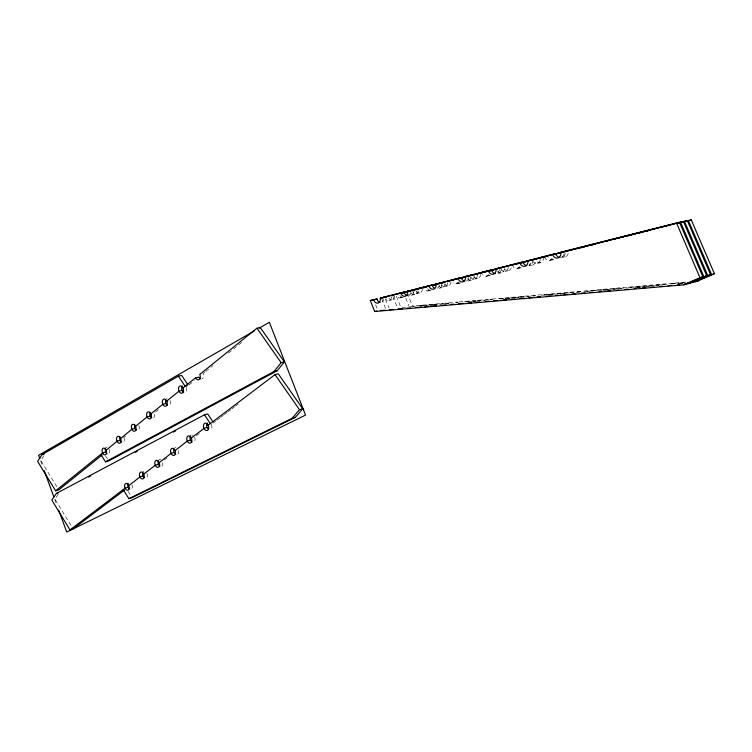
<?xml version="1.0" encoding="UTF-8"?>
<svg xmlns="http://www.w3.org/2000/svg" width="752" height="752" viewBox="0 0 752 752"><rect width="100%" height="100%" fill="white"/><g stroke="black" fill="none" stroke-linecap="round" stroke-linejoin="round"><path stroke-width="0.56" stroke-dasharray="3.76 2.82" d="M44.039 455.618L40.749 460.459L57.575 487.935M58.252 494.355L54.905 499.065L71.29 525.939M123.807 437.485L125.556 436.085M158.409 409.605L154.245 413.243A3.6 2.322 75.5 0 1 153.051 418.074M188.949 384.986L194.364 380.625M204.835 372.184L203.021 373.65L203.322 374.402A3.76 2.529 76.4 0 1 202.034 378.905M205.738 371.45L213.004 365.594M228.448 353.149L242.078 342.169M164.143 460.092L168.758 456.605M196.338 435.746L199.976 433.002M213.22 422.981L216.012 420.876M216.933 420.171L219.725 418.065M220.656 417.36L223.438 415.254M224.369 414.549L227.16 412.444M228.091 411.739L230.873 409.633M231.804 408.928L234.596 406.823M235.517 406.118L238.309 404.012M410.31 306.506L414.794 305.82M427.681 290.977L430.915 290.291M416.317 293.656L419.578 292.96M411.156 295.273L414.39 294.587A4.399 3.459 78.9 0 0 417.116 290.827M399.998 297.905L403.26 297.219M388.859 300.537L392.149 299.832M474.352 279.114L477.576 278.437M468.026 281.041L471.213 280.364M456.398 283.786L459.613 283.1M444.789 286.521L448.042 285.835M439.065 288.289L442.279 287.612M532.444 265.042L529.314 265.7A4.756 4.023 80.5 0 0 532.548 261.564M517.179 268.567L520.337 267.9M505.062 271.425L508.258 270.748M498.087 273.512L501.246 272.854M486.206 276.322L489.402 275.646M562.214 257.466L565.307 256.827M549.797 260.399L552.927 259.75M537.407 263.322L540.575 262.664A4.832 4.108 80.7 0 0 543.47 258.049M415.959 305.726L457.977 302.041M459.152 301.937L685.589 282.075M412.745 306.44L415.076 306.233M419.757 305.829L444.291 303.686M445.466 303.582L448.972 303.272M455.985 302.661L458.316 302.454M464.163 301.947L492.203 299.493M499.215 298.882L506.228 298.262M507.393 298.168L535.443 295.715M541.29 295.198L549.468 294.483M550.633 294.38L583.355 291.522M584.52 291.419L592.698 290.704M593.873 290.601L626.595 287.743M627.76 287.64L635.938 286.926M637.104 286.822L669.825 283.965M671 283.861L679.178 283.147M680.344 283.043L685.016 282.639M405.638 307.211L400.957 307.615L396.163 295.686M419.672 305.979L422.013 305.773M423.179 305.679L432.541 304.861M433.707 304.757L441.894 304.043M446.575 303.629L448.916 303.423M466.466 301.89L475.819 301.073M476.994 300.979L485.181 300.264M489.862 299.851L492.203 299.644M500.39 298.929L503.896 298.629M505.062 298.525L519.106 297.294M520.271 297.19L528.459 296.476M533.14 296.072L535.48 295.865M543.668 295.151L547.174 294.84M548.349 294.746L571.746 292.697M576.417 292.293L581.099 291.879M586.945 291.372L590.461 291.062M591.627 290.958L624.386 288.101M630.232 287.593L633.739 287.283M634.914 287.179L667.663 284.322M672.344 283.918L677.026 283.504M678.191 283.401L685.213 282.79M419.87 306.402L422.201 306.205M430.37 305.491L432.701 305.293M473.525 301.74L475.856 301.533M507.356 298.788L509.687 298.591M516.68 297.98L519.021 297.773M550.511 295.038L552.842 294.831M559.845 294.22L563.342 293.919M603.001 290.46L606.507 290.159M613.5 289.548L615.832 289.351M636.831 287.518L640.328 287.217M646.165 286.709L649.662 286.399M656.665 285.788L658.996 285.591M679.987 283.758L682.327 283.56M507.384 298.948L509.724 298.741M550.586 295.188L552.917 294.981M636.972 287.678L640.478 287.367M680.175 283.918L682.506 283.711M128.084 491.357L130.933 495.869M105.722 456.276L107.489 459.077M194.524 437.119L194.636 437.316A3.685 2.444 74.4 0 1 194.806 440.898A3.685 2.444 74.4 0 1 192.681 442.214M211.359 424.391L211.669 425.143A3.741 2.519 74.6 0 1 209.714 429.627M407.236 293.064L412.463 306.026M405.751 298.083L409.238 306.75M392.901 296.373L397.263 307.248M385.541 299.39L389.038 308.113M381.781 298.911L385.795 308.922M375.624 304.804L377.617 309.786M40.617 460.769L42.629 466.259M54.68 499.159L56.691 504.639M131.948 484.711A3.487 2.181 73.6 0 1 130.829 489.261M146.96 473.356A3.534 2.237 73.8 0 1 145.803 477.999M162.695 462.574A3.581 2.303 74 0 1 160.58 466.381M159.029 459.651A3.581 2.303 74 0 1 160.843 459.726M178.581 450.58A3.638 2.369 74.2 0 1 176.4 454.471M174.831 447.637A3.638 2.369 74.2 0 1 176.043 447.44M191.685 435.051A3.685 2.444 74.4 0 1 193.01 435.323M106.041 447.609A3.45 2.134 74.8 0 1 107.085 447.233M109.369 449.395A3.45 2.134 74.8 0 1 108.307 453.964M170.065 400.496A3.647 2.388 75.8 0 1 170.253 404.05A3.647 2.388 75.8 0 1 168.194 405.413M166.615 398.551A3.647 2.388 75.8 0 1 167.198 398.306M123.911 437.683A3.497 2.2 75 0 1 123.337 442.12M138.866 425.632A3.544 2.256 75.2 0 1 139.054 429.072A3.544 2.256 75.2 0 1 137.108 430.36M186.355 387.374A3.704 2.463 76.1 0 1 185.067 392.394M540.209 259.948A4.841 4.108 80.7 0 1 536.89 263.435A4.841 4.108 80.7 0 1 532.689 261.019M508.239 267.308A4.747 3.957 80.1 0 1 505.57 271.293A4.747 3.957 80.1 0 1 501.293 269.658M477.388 275.1A4.653 3.807 79.7 0 1 474.841 278.992A4.653 3.807 79.7 0 1 470.705 277.375M447.703 282.602A4.568 3.666 79.3 0 1 445.259 286.409A4.568 3.666 79.3 0 1 441.274 284.801M418.939 290.949A4.484 3.534 79 0 1 412.914 291.955M391.538 296.786A4.399 3.403 78.7 0 1 389.301 300.424A4.399 3.403 78.7 0 1 385.569 298.854M394.819 296.091A4.39 3.403 78.8 0 1 392.582 299.728A4.39 3.403 78.8 0 1 388.859 298.159M422.37 289.135A4.474 3.525 79 0 1 420.03 292.848A4.474 3.525 79 0 1 416.176 291.268M450.946 281.925A4.559 3.666 79.3 0 1 448.512 285.722A4.559 3.666 79.3 0 1 444.526 284.115M480.613 274.433A4.644 3.798 79.7 0 1 478.065 278.315A4.644 3.798 79.7 0 1 473.939 276.698M511.238 267.844A4.738 3.948 80.1 0 1 504.489 269M540.585 262.664A4.832 4.108 80.7 0 1 535.866 260.371M552.25 258.171A4.85 4.145 80.9 0 1 545.05 258.096M519.726 266.716A4.747 3.986 80.3 0 1 512.789 265.747M488.65 274.518A4.662 3.835 79.8 0 1 482.54 274.583M458.748 282.028A4.568 3.694 79.4 0 1 452.854 282.066M429.336 290.093A4.484 3.563 79.1 0 1 423.714 288.27M401.596 297.049A4.409 3.431 78.8 0 1 396.68 296.222M402.358 297.209A4.399 3.431 78.8 0 1 399.942 295.536M429.984 290.291A4.474 3.563 79.1 0 1 427.493 288.589M460.534 282.79A4.559 3.694 79.4 0 1 456.069 281.389M490.351 275.326A4.644 3.835 79.8 0 1 485.736 273.916M521.333 267.571A4.738 3.986 80.3 0 1 516.549 266.152M553.914 259.28A4.832 4.145 81 0 1 548.18 257.457M568.164 253.433A4.841 4.174 81.2 0 1 562.111 256.31M535.48 262.11A4.747 4.014 80.5 0 1 529.417 264.149M504.348 268.821A4.653 3.863 80 0 1 501.744 272.722A4.653 3.863 80 0 1 497.551 271.124M474.183 276.435A4.568 3.722 79.6 0 1 471.692 280.242A4.568 3.722 79.6 0 1 467.641 278.654M445.128 283.758A4.484 3.591 79.2 0 1 442.74 287.49A4.484 3.591 79.2 0 1 438.83 285.92M414.39 294.587A4.399 3.459 78.9 0 1 410.526 291.926M565.175 252.822A4.85 4.183 81.2 0 1 561.133 257.616M501.18 269.479A4.662 3.873 80 0 1 497.072 273.521M470.996 277.093A4.578 3.722 79.5 0 1 466.08 280.75M441.913 284.435A4.493 3.591 79.2 0 1 437.194 287.988M413.891 291.503A4.409 3.459 78.9 0 1 412.021 294.981A4.409 3.459 78.9 0 1 408.524 294.408M383.699 298.723A4.39 3.375 78.7 0 1 381.894 302.163M411.024 291.823A4.465 3.497 78.9 0 1 408.261 295.639M439.365 284.66A4.55 3.628 79.2 0 1 437.382 288.26M468.778 277.225A4.634 3.769 79.5 0 1 465.779 281.22M499.337 269.507A4.728 3.92 80 0 1 497.175 273.267M530.903 262.702A4.822 4.07 80.5 0 1 528.835 265.334M564.056 253.885A4.916 4.239 81.2 0 1 562.167 256.846"/><path stroke-width="1.13" d="M187.765 384.535L181.655 375.408L178.393 376.179L42.197 454.518L37.6 461.305L55.639 490.812L58.778 489.9L102.169 454.932M212.91 421.75L207.684 413.948L204.45 414.813L56.447 493.387L51.766 499.995L69.992 529.925L73.113 528.929L124.522 490.06M100.768 454.368L105.487 461.831L274.01 371.516L281.135 362.671L284.388 361.881L260.239 327.524L256.958 328.229L199.759 374.421L200.07 375.182A3.769 2.529 76.4 0 1 199.092 379.544A3.769 2.529 76.4 0 1 195.68 377.908L198.932 377.128A3.76 2.529 76.4 0 0 200.699 378.876M105.487 461.831L108.664 460.938L277.262 370.708L284.388 361.881M123.196 489.618L128.902 498.661L292.199 418.253L299.475 409.671L302.699 408.759M128.902 498.661L132.07 497.674L295.423 417.322L302.962 408.449M55.639 490.812L102.601 452.892L105.788 452.018L106.079 452.601A3.45 2.134 74.8 0 0 107.141 453.7M106.079 450.072L106.032 449.94A3.459 2.134 74.8 0 0 103.08 448.305A3.459 2.134 74.8 0 0 102.319 452.196L102.892 453.475A3.459 2.134 74.8 0 0 105.863 454.462A3.459 2.134 74.8 0 0 106.173 450.269L117.039 441.227L120.235 440.371M116.936 441.039L117.331 441.828A3.506 2.19 75 0 0 120.376 442.796A3.506 2.19 75 0 0 120.705 438.538L131.873 429.242L135.087 428.396M135.548 426.281L147.138 416.918L150.362 416.091M150.908 413.873L162.836 404.238L166.07 403.429M166.718 401.107L178.995 391.19L182.247 390.391M182.999 387.957L195.623 377.767M69.992 529.925L125.086 488.189L128.254 487.23L128.554 487.822A3.487 2.181 73.6 0 0 129.635 488.96M128.62 485.331A3.497 2.181 73.6 0 0 125.603 483.602A3.497 2.181 73.6 0 0 124.794 487.484L125.387 488.781A3.497 2.181 73.6 0 0 128.432 489.862A3.497 2.181 73.6 0 0 128.771 485.67L139.985 476.9L143.171 475.95M143.67 474.108L155.307 465.291L158.503 464.351M159.104 462.414L158.794 461.803A3.591 2.303 74 0 0 155.579 460.76A3.591 2.303 74 0 0 155.203 465.093L155.617 465.902A3.591 2.303 74 0 0 158.822 466.954A3.591 2.303 74 0 0 159.208 462.621L171.071 453.353L174.276 452.431M174.981 450.392L174.652 449.771A3.647 2.369 74.2 0 0 171.371 448.747A3.647 2.369 74.2 0 0 170.958 453.155L171.39 453.973A3.647 2.369 74.2 0 0 174.671 455.016A3.647 2.369 74.2 0 0 175.084 450.598L187.295 441.067L190.51 440.155M191.309 438.021L203.999 428.414L207.11 427.315A3.741 2.519 74.6 0 1 207.317 423.019M207.787 424.645A3.751 2.51 74.6 0 0 204.337 423.639A3.751 2.51 74.6 0 0 203.877 428.208L204.036 428.565A3.751 2.51 74.6 0 0 207.458 430.304A3.751 2.51 74.6 0 0 208.445 426.036L208.135 425.275L275.016 374.609L278.268 373.791L303.582 410.028M254.091 331.068L38.606 455.289L39.818 458.579M259.167 328.145L269.338 322.279L305.556 415.076L66.731 532.059L58.694 510.119M88.586 477.097L90.663 475.997M135.191 452.384L137.259 451.285M173.505 432.071L175.583 430.971M380.164 302.445A4.39 3.375 78.7 0 1 377.269 299.785L377.034 298.958L370.313 300.518L374.703 311.507L683.794 284.829L702.829 276.698L679.46 222.263L560.842 252.183L561.001 253.255A4.935 4.239 81.1 0 1 557.467 258.105A4.935 4.239 81.1 0 1 552.673 254.458L555.85 253.819A4.916 4.239 81.2 0 0 560.061 257.485M702.829 276.698L683.794 284.829M684.235 284.087L687.742 283.786L706.72 275.683L683.436 221.483L381.377 297.905L388.098 296.344L384.808 297.04M687.742 283.786L706.72 275.683M707.688 275.429L691.652 282.743L710.574 274.677L687.375 220.712L684.423 221.285L707.688 275.429L710.574 274.677M693.203 281.915L695.534 281.718L714.4 273.672L691.285 219.941L678.172 223.1M695.534 281.718L714.4 273.672M56.447 493.387L58.543 492.776M292.199 418.253L295.423 417.322M42.197 454.518L44.302 453.964M373.716 299.653L373.951 300.49A4.399 3.375 78.6 0 0 378.181 303.047A4.399 3.375 78.6 0 0 380.305 298.281L400.807 292.782L404.115 292.096L404.35 292.932A4.465 3.497 78.9 0 0 407.34 295.63M400.807 292.782L401.051 293.628A4.484 3.506 78.9 0 0 405.422 296.222A4.484 3.506 78.9 0 0 407.64 291.353L428.913 285.657L432.203 284.97L432.447 285.826A4.55 3.628 79.2 0 0 434.59 288.26M428.913 285.657L429.166 286.512A4.568 3.638 79.2 0 0 433.678 289.144A4.568 3.638 79.2 0 0 436 284.162L458.09 278.249L461.352 277.573L461.596 278.447A4.634 3.769 79.5 0 0 464.783 281.229M458.09 278.249L458.335 279.124A4.653 3.769 79.5 0 0 463.006 281.784A4.653 3.769 79.5 0 0 465.441 276.698L488.386 270.56L491.629 269.902L491.883 270.786A4.728 3.92 80 0 0 495.173 273.606M488.386 270.56L488.65 271.453A4.738 3.92 79.9 0 0 493.481 274.151A4.738 3.92 79.9 0 0 496.029 268.943L519.886 262.57L523.091 261.922L523.354 262.824A4.822 4.07 80.5 0 0 526.757 265.691M519.886 262.57L520.149 263.482A4.841 4.08 80.5 0 0 525.15 266.208A4.841 4.08 80.5 0 0 527.838 260.878L552.645 254.261M374.759 299.54L377.034 298.958M395.749 294.408L415.405 289.426L413.224 289.877M422.21 287.696L442.59 282.536M451.905 280.167L472.002 275.072L469.887 275.458M481.553 272.656L503.652 267.054L500.447 267.712M511.266 265.127L534.287 259.29M544.448 256.714L551.225 254.994M553.481 254.42L598.686 242.962M600.942 242.388L651.796 229.501M654.052 228.928L660.839 227.207M663.095 226.634L669.872 224.914M672.138 224.34L683.436 221.483M402.621 293.007L426.713 286.747M444.451 282.113L431.422 285.412L433.65 285.29M446.622 281.558L450.965 280.458M459.256 278.663L480.584 272.948M489.195 271.077L498.04 268.53M500.268 267.966L506.961 266.264M509.189 265.7L515.703 264.206M545.491 256.658L520.224 262.909L523.383 262.26M553.707 254.42L595.763 243.761M598.037 243.178L601.45 242.313M607.127 240.875L610.539 240.01M612.814 239.437L649.916 230.197M651.458 229.642L654.87 228.777M660.557 227.339L663.969 226.474M666.234 225.901L673.059 224.171M675.334 223.588L687.375 220.712M407.058 291.776L403.561 292.66L406.794 291.983M414.841 289.802L418.168 288.965M423.724 287.555L427.061 286.709M432.607 285.309L436.978 284.294L432.494 285.478M445.034 282.16L441.838 283.269M459.265 278.55L463.646 277.441M474.239 274.762L477.652 273.897M479.926 273.314L486.741 271.594M489.016 271.011L493.566 269.865M515.646 264.272L519.012 263.416M521.268 262.843L523.514 262.279M533.506 259.741L536.853 258.895M542.436 257.485L545.783 256.639M553.594 254.655L555.822 254.091M580.854 247.746L584.257 246.891M589.906 245.453L593.309 244.597M628.381 235.705L631.774 234.85M637.433 233.411L640.826 232.556M646.485 231.118L649.878 230.262M522.161 262.768L525.535 261.912M682.243 222.235L691.285 219.941M274.01 371.516L277.262 370.708M187.295 385.71L185.124 386.246L178.393 376.179M374.703 311.507L376.912 311.018M407.565 291.071L410.94 290.657M402.536 292.735L404.708 292.274M394.659 294.681L391.454 295.649M380.23 298.008L383.539 297.313M370.313 300.518L373.631 299.822M459.171 278.381L462.471 277.996M448.615 280.9L450.786 280.458M452.046 280.186L454.199 279.735M435.925 283.88L439.281 283.476M440.475 282.921L443.727 282.244M418.939 288.383L421.12 287.922M489.11 270.786L492.391 270.419M494.619 269.648L496.734 269.207M481.712 272.666L483.846 272.224M465.366 276.407L468.703 276.022M527.744 260.577L531.034 260.22M534.324 259.224L532.237 259.854M508.07 265.776L510.204 265.343M495.944 268.643L498.097 268.201M560.842 252.183L564 251.544M553.613 254.496L555.7 254.073M543.32 256.996L540.152 257.645L540.312 258.697M694.923 281.257L698.429 280.947M687.178 283.307L690.674 283.006M380.352 310.576L385.024 310.172M389.696 309.617L393.211 309.467M397.883 308.912L402.574 308.649M407.227 308.104L410.761 307.944M415.414 307.389L418.939 307.239M424.786 306.731L428.302 306.421M432.945 305.867L436.489 305.716M442.336 305.209L445.842 304.908M450.476 304.353L454.029 304.193M458.654 303.639L463.382 303.385M468.064 302.981L471.57 302.68M476.185 302.125L479.757 301.966M485.604 301.467L489.11 301.157M493.726 300.603L497.298 300.452M503.144 299.945L506.651 299.644M511.257 299.08L514.838 298.929M519.435 298.375L524.2 298.121M528.872 297.717L532.388 297.416M536.966 296.852L540.566 296.702M546.413 296.194L549.928 295.893M555.775 295.386L558.116 295.188M563.962 294.681L567.469 294.37M572.15 293.966L575.656 293.665M581.503 293.158L585.009 292.857M589.69 292.453L593.196 292.143M599.043 291.644L601.384 291.438M607.231 290.93L610.737 290.629M616.584 290.122L618.924 289.915M624.771 289.417L628.277 289.106M634.124 288.599L636.465 288.401M642.311 287.894L645.827 287.593M650.499 287.189L654.005 286.879M659.861 286.371L662.192 286.174M668.039 285.666L671.555 285.365M677.402 284.858L679.742 284.651M256.958 328.229L281.135 362.671M275.016 374.609L299.475 409.671M204.45 414.813L210.334 423.611M207.796 424.645L208.135 425.275M182.67 387.336L183.103 388.164A3.713 2.463 76.1 0 1 182.68 392.732A3.713 2.463 76.1 0 1 179.324 391.82L178.891 390.993A3.713 2.463 76.1 0 1 179.305 386.434A3.713 2.463 76.1 0 1 182.661 387.336M190.989 437.391L191.422 438.228A3.694 2.444 74.4 0 1 190.989 442.721A3.694 2.444 74.4 0 1 187.615 441.687L187.182 440.86A3.694 2.444 74.4 0 1 187.615 436.376A3.694 2.444 74.4 0 1 190.98 437.401M150.259 415.894L150.673 416.693A3.6 2.322 75.5 0 0 151.801 417.821M131.769 429.054L132.183 429.843A3.553 2.256 75.2 0 0 135.294 430.811A3.553 2.256 75.2 0 0 135.651 426.478L135.238 425.679A3.553 2.256 75.2 0 0 132.117 424.73A3.553 2.256 75.2 0 0 131.769 429.054M120.611 438.341L120.301 437.749A3.506 2.19 75 0 0 117.256 436.79A3.506 2.19 75 0 0 116.927 441.039M139.881 476.702L140.295 477.501A3.544 2.237 73.8 0 0 143.416 478.563A3.544 2.237 73.8 0 0 143.773 474.305L143.369 473.497A3.544 2.237 73.8 0 0 140.239 472.444A3.544 2.237 73.8 0 0 139.881 476.712M688.353 220.515L711.533 274.424M680.457 222.066L703.806 276.445M676.462 222.846L699.886 277.469M207.204 427.531L207.27 427.672A3.741 2.519 74.6 0 0 208.37 429.063M128.254 487.23L127.981 486.525A3.487 2.181 73.6 0 1 128.141 483.31M105.788 452.018L105.515 451.313A3.45 2.134 74.8 0 1 105.656 448.117M44.236 470.639L53.871 496.959M480.537 273.22L477.313 273.888M412.134 290.103L412.378 290.949M144.581 477.699A3.534 2.237 73.8 0 1 143.482 476.552L143.068 475.753A3.534 2.237 73.8 0 1 143.209 471.748M159.95 466.118A3.581 2.303 74 0 1 158.813 464.962L158.399 464.153A3.581 2.303 74 0 1 158.211 460.703M175.752 454.208A3.638 2.369 74.2 0 1 174.596 453.042L174.173 452.225A3.638 2.369 74.2 0 1 173.985 448.718M192.014 441.95A3.685 2.444 74.4 0 1 190.829 440.785L190.406 439.948A3.685 2.444 74.4 0 1 190.594 435.737M121.617 442.063A3.497 2.2 75 0 1 120.536 440.963L120.141 440.174A3.497 2.2 75 0 1 119.935 436.799M136.497 430.116A3.544 2.256 75.2 0 1 135.398 428.997L134.984 428.198A3.544 2.256 75.2 0 1 134.787 424.767M150.25 415.894A3.6 2.322 75.5 0 1 150.062 412.406M167.546 405.168A3.647 2.388 75.8 0 1 166.389 404.04L165.966 403.222A3.647 2.388 75.8 0 1 165.778 399.679M183.751 392.159A3.704 2.463 76.1 0 1 182.567 391.012L182.134 390.194A3.704 2.463 76.1 0 1 182.313 385.908M166.831 401.305L166.408 400.487A3.657 2.388 75.8 0 0 163.128 399.556A3.657 2.388 75.8 0 0 162.733 404.04L163.156 404.858A3.657 2.388 75.8 0 0 166.427 405.789A3.657 2.388 75.8 0 0 166.831 401.305M151.02 414.07L150.597 413.262A3.6 2.322 75.5 0 0 147.401 412.322A3.6 2.322 75.5 0 0 147.025 416.73L147.448 417.529A3.6 2.322 75.5 0 0 150.644 418.479A3.6 2.322 75.5 0 0 151.02 414.07"/></g></svg>
